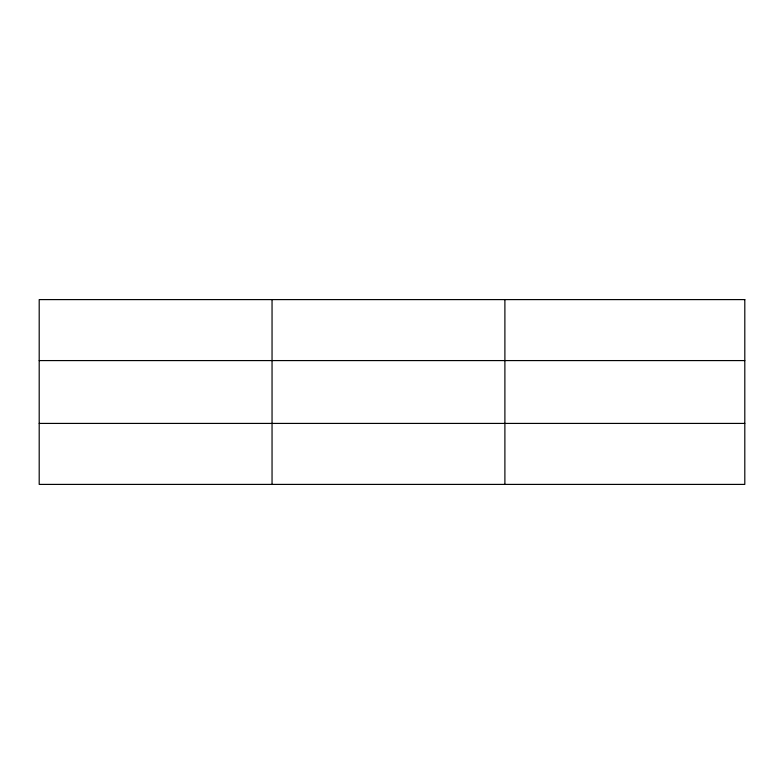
<?xml version="1.0" encoding="UTF-8"?>
<svg xmlns="http://www.w3.org/2000/svg" width="784" height="784" viewBox="0 0 784 784"><rect width="100%" height="100%" fill="white"/><g stroke="black" fill="none" stroke-linecap="round" stroke-linejoin="round"><path stroke-width="1.18" d="M272.048 484.404L272.048 299.596M504.896 484.404L504.896 299.596M39.2 360.581L744.8 360.581M39.2 423.419L744.8 423.419M744.8 299.596L744.8 484.404L39.2 484.404L39.2 299.596L744.8 299.596"/></g></svg>
